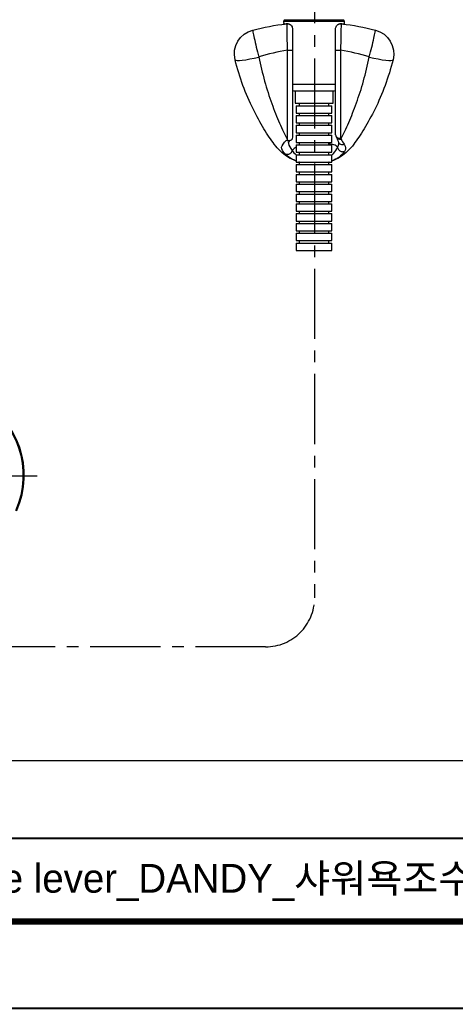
# Model space of a CAD drawing. Extents: x 0 to 1128, y 0 to 827.
# Drawn here: x 351.1 to 528.7, y 0 to 402.8 of the extents above; entities that cross this region are included whole.
import ezdxf

# ---------------------------------------------------------------- set-up
doc = ezdxf.new("R2010")
doc.units = 0
doc.header["$LTSCALE"] = 3
doc.header["$MEASUREMENT"] = 0
doc.linetypes.add('CENTER2', pattern=[28.575, 19.05, -3.175, 3.175, -3.175])
doc.layers.get('0').update_dxf_attribs({"linetype": 'CONTINUOUS'})
doc.layers.add('1', color=7, linetype='CONTINUOUS')
doc.layers.add('DEF_LAYER_ASSEM_MEMBER', color=7, linetype='CONTINUOUS')
doc.layers.add('Cneter', color=1, linetype='CENTER2', lineweight=13)
doc.layers.add('치수선', color=7, linetype='CONTINUOUS', lineweight=20)
doc.styles.add('Daelim Dimension', font='')
doc.styles.get('Daelim Dimension').set_extended_font_data('나눔고딕')

msp = doc.modelspace()

# ---------------------------------------------------------------- linework, layer by layer
at = {"color": 5}
msp.add_line((18.14, 69.28), (926.74, 69.28), dxfattribs=at)
at = {"ltscale": 0.5}
msp.add_lwpolyline([(0, 0), (1128.4, 0), (1128.4, 826.8), (0, 826.8)], close=True, dxfattribs=at)
at = {"color": 5, "linetype": 'ByBlock', "lineweight": 200, "const_width": 2.6}
msp.add_lwpolyline([(18.14, 35.4), (1110.14, 35.4), (1110.14, 807.6), (18.14, 807.6)], close=True, dxfattribs=at)
at = {"layer": '1', "color": 7, "linetype": 'Continuous', "lineweight": 18}
for p, q in [((459.13, 402.81), (458.66, 402.31)), ((458.66, 402.31), (458.75, 401.01)), ((458.66, 402.31), (471.13, 402.31)), ((459.13, 402.81), (471.13, 402.81)), ((471.13, 402.81), (483.13, 402.81)), ((471.13, 402.31), (483.59, 402.31)), ((483.59, 402.31), (483.13, 402.81)), ((483.5, 401.01), (483.59, 402.31)), ((462.33, 390.55), (462.33, 355.64)), ((479.93, 355.95), (479.93, 390.55)), ((463.38, 373.81), (463.38, 368.81)), ((478.88, 368.81), (478.88, 373.81)), ((463.38, 368.81), (471.13, 368.81)), ((463.83, 367.81), (463.83, 364.81)), ((463.83, 367.81), (471.13, 367.81)), ((465.13, 368.81), (465.13, 367.81)), ((471.13, 368.81), (478.88, 368.81)), ((471.13, 367.81), (478.43, 367.81)), ((477.13, 367.81), (477.13, 368.81)), ((478.43, 364.81), (478.43, 367.81)), ((463.83, 364.81), (471.13, 364.81)), ((463.83, 363.81), (463.83, 360.81)), ((463.83, 363.81), (471.13, 363.81)), ((465.13, 364.81), (465.13, 363.81)), ((471.13, 364.81), (478.43, 364.81)), ((471.13, 363.81), (478.43, 363.81)), ((477.13, 363.81), (477.13, 364.81)), ((478.43, 360.81), (478.43, 363.81)), ((463.83, 360.81), (471.13, 360.81)), ((463.83, 359.81), (463.83, 356.81)), ((463.83, 359.81), (471.13, 359.81)), ((465.13, 360.81), (465.13, 359.81)), ((471.13, 360.81), (478.43, 360.81)), ((471.13, 359.81), (478.43, 359.81)), ((477.13, 359.81), (477.13, 360.81)), ((478.43, 356.81), (478.43, 359.81)), ((463.83, 356.81), (471.13, 356.81)), ((463.83, 355.81), (463.83, 352.81)), ((463.83, 355.81), (471.13, 355.81)), ((465.13, 356.81), (465.13, 355.81)), ((471.13, 356.81), (478.43, 356.81)), ((471.13, 355.81), (478.43, 355.81)), ((477.13, 355.81), (477.13, 356.81)), ((478.43, 352.81), (478.43, 355.81)), ((463.83, 352.81), (471.13, 352.81)), ((463.83, 351.81), (463.83, 348.81)), ((463.83, 351.81), (471.13, 351.81)), ((465.13, 352.81), (465.13, 351.81)), ((471.13, 352.81), (478.43, 352.81)), ((471.13, 351.81), (478.43, 351.81)), ((477.13, 351.81), (477.13, 352.81)), ((478.43, 348.81), (478.43, 351.81)), ((463.83, 348.81), (471.13, 348.81)), ((463.83, 347.81), (463.83, 344.81)), ((463.83, 347.81), (471.13, 347.81)), ((465.13, 348.81), (465.13, 347.81)), ((471.13, 348.81), (478.43, 348.81)), ((471.13, 347.81), (478.43, 347.81)), ((477.13, 347.81), (477.13, 348.81)), ((478.43, 344.81), (478.43, 347.81)), ((463.83, 344.81), (471.13, 344.81)), ((463.83, 343.81), (463.83, 340.81)), ((463.83, 343.81), (471.13, 343.81)), ((465.13, 344.81), (465.13, 343.81)), ((471.13, 344.81), (478.43, 344.81)), ((471.13, 343.81), (478.43, 343.81)), ((477.13, 343.81), (477.13, 344.81)), ((478.43, 340.81), (478.43, 343.81)), ((463.83, 340.81), (471.13, 340.81)), ((463.83, 339.81), (463.83, 336.81)), ((463.83, 339.81), (471.13, 339.81)), ((465.13, 340.81), (465.13, 339.81)), ((471.13, 340.81), (478.43, 340.81)), ((471.13, 339.81), (478.43, 339.81)), ((477.13, 339.81), (477.13, 340.81)), ((478.43, 336.81), (478.43, 339.81)), ((463.83, 336.81), (471.13, 336.81)), ((463.83, 335.81), (463.83, 332.81)), ((463.83, 335.81), (471.13, 335.81)), ((465.13, 336.81), (465.13, 335.81)), ((471.13, 336.81), (478.43, 336.81)), ((471.13, 335.81), (478.43, 335.81)), ((477.13, 335.81), (477.13, 336.81)), ((478.43, 332.81), (478.43, 335.81)), ((463.83, 332.81), (471.13, 332.81)), ((463.83, 331.81), (463.83, 328.81)), ((463.83, 331.81), (471.13, 331.81)), ((465.13, 332.81), (465.13, 331.81)), ((471.13, 332.81), (478.43, 332.81)), ((471.13, 331.81), (478.43, 331.81)), ((477.13, 331.81), (477.13, 332.81)), ((478.43, 328.81), (478.43, 331.81)), ((463.83, 328.81), (471.13, 328.81)), ((463.83, 327.81), (463.83, 324.81)), ((463.83, 327.81), (471.13, 327.81)), ((465.13, 328.81), (465.13, 327.81)), ((471.13, 328.81), (478.43, 328.81)), ((471.13, 327.81), (478.43, 327.81)), ((477.13, 327.81), (477.13, 328.81)), ((478.43, 324.81), (478.43, 327.81)), ((463.83, 324.81), (471.13, 324.81)), ((463.83, 323.81), (463.83, 320.81)), ((463.83, 323.81), (471.13, 323.81)), ((465.13, 324.81), (465.13, 323.81)), ((471.13, 324.81), (478.43, 324.81)), ((471.13, 323.81), (478.43, 323.81)), ((477.13, 323.81), (477.13, 324.81)), ((478.43, 320.81), (478.43, 323.81)), ((463.83, 320.81), (471.13, 320.81)), ((463.83, 319.81), (463.83, 316.81)), ((463.83, 319.81), (471.13, 319.81)), ((465.13, 320.81), (465.13, 319.81)), ((471.13, 320.81), (478.43, 320.81)), ((471.13, 319.81), (478.43, 319.81)), ((477.13, 319.81), (477.13, 320.81)), ((478.43, 316.81), (478.43, 319.81)), ((463.83, 316.81), (471.13, 316.81)), ((463.83, 315.81), (463.83, 312.81)), ((463.83, 315.81), (471.13, 315.81)), ((465.13, 316.81), (465.13, 315.81)), ((471.13, 316.81), (478.43, 316.81)), ((471.13, 315.81), (478.43, 315.81)), ((477.13, 315.81), (477.13, 316.81)), ((478.43, 312.81), (478.43, 315.81)), ((463.83, 312.81), (471.13, 312.81)), ((463.83, 311.81), (463.83, 308.81)), ((463.83, 311.81), (471.13, 311.81)), ((465.13, 312.81), (465.13, 311.81)), ((471.13, 312.81), (478.43, 312.81)), ((471.13, 311.81), (478.43, 311.81)), ((477.13, 311.81), (477.13, 312.81)), ((478.43, 308.81), (478.43, 311.81)), ((463.83, 308.81), (471.13, 308.81)), ((471.13, 308.81), (478.43, 308.81))]:
    msp.add_line(p, q, dxfattribs=at)
at = {"layer": '1', "color": 7, "linetype": 'Continuous', "lineweight": 13}
for p, q in [((460.33, 353.96), (460.33, 390.39)), ((481.93, 390.39), (481.93, 354.56)), ((462.33, 376.6), (471.13, 376.6)), ((471.13, 376.6), (479.93, 376.6))]:
    msp.add_line(p, q, dxfattribs=at)
at = {"layer": '1', "color": 7, "linetype": 'Continuous', "lineweight": 18, "extrusion": (0, 0, -1)}
for centre, start, end in [((-448.63, 388.95), 346.0375, 75.5225), ((-493.63, 388.95), 104.4775, 193.9625)]:
    msp.add_arc(centre, 10, start, end, dxfattribs=at)
at = {"layer": '1', "color": 7, "linetype": 'Continuous', "lineweight": 18}
for centre, start, end in [((463.43, 376.81), 248.4851, 270), ((478.83, 376.81), 270, 291.5149)]:
    msp.add_arc(centre, 3, start, end, dxfattribs=at)
at = {"layer": '1', "color": 7, "linetype": 'Continuous', "lineweight": 13}
for centre, major_axis, ratio, start_param, end_param in [((448.63, 388.95), (2.5, -9.68), 0.032961, 3.141593, 4.839361), ((493.63, 388.95), (-2.5, -9.68), 0.032961, 1.443824, 3.141593), ((448.63, 388.95), (9.7, 2.41), 0.126983, 3.141593, 4.680827), ((460.33, 390.55), (-2, 0), 0.076696, 1.570796, 3.141593), ((481.93, 390.55), (-2, 0), 0.076696, 0, 1.570796), ((493.63, 388.95), (-9.7, 2.41), 0.126983, 1.602358, 3.141593), ((482.07, 355.81), (-1.83, -0.82), 0.760059, 6.274802, 7.5268)]:
    msp.add_ellipse(centre, major_axis=major_axis, ratio=ratio, start_param=start_param, end_param=end_param, dxfattribs=at)
at = {"layer": '1', "color": 7, "linetype": 'Continuous', "lineweight": 18}
for points, degree in [([(446.13, 398.64), (450.64, 399.8), (455.19, 400.64), (459.76, 401.16)], 3), ([(458.9, 401.06), (458.71, 401.04), (458.58, 401.02), (458.52, 401.01)], 3), ([(459.76, 401.16), (459.19, 401.1), (458.9, 401.07), (458.89, 401.06)], 3), ([(459.61, 401.15), (459.75, 401.16), (459.92, 401.18), (460.11, 401.2)], 3), ([(460.6, 401.15), (460.2, 401.23), (459.76, 401.15)], 2), ([(462.32, 399.38), (462.32, 399.32), (462.33, 399.26), (462.33, 399.21)], 3), ([(479.93, 399.21), (479.93, 399.26), (479.93, 399.32), (479.93, 399.38)], 3), ([(482.49, 401.15), (482.04, 401.22), (481.65, 401.15)], 2), ([(482.15, 401.2), (482.34, 401.18), (482.5, 401.16), (482.65, 401.15)], 3), ([(482.49, 401.16), (487.09, 400.64), (491.64, 399.8), (496.13, 398.64)], 3), ([(483.37, 401.06), (483.36, 401.07), (483.06, 401.1), (482.49, 401.16)], 3), ([(483.48, 401.05), (483.48, 401.05), (483.42, 401.05), (483.32, 401.07)], 3), ([(462.33, 355.64), (462.33, 355.23), (462.28, 354.84), (462.23, 354.48)], 3), ([(480.03, 355.44), (480.23, 355.01)], 1), ([(459.89, 353.73), (460.06, 353.68), (460.22, 353.64), (460.38, 353.6)], 3), ([(462.23, 354.48), (462.2, 354.36), (462.18, 354.25), (462.15, 354.13)], 3), ([(463.82, 350.87), (463.2, 350.55), (462.68, 350.15), (462.28, 349.61)], 3), ([(465.15, 344.73), (465.09, 344.75), (465.02, 344.77), (464.96, 344.79)], 3), ([(477.26, 344.78), (477.21, 344.76), (477.15, 344.74), (477.1, 344.72)], 3)]:
    msp.add_open_spline(points, degree=degree, dxfattribs=at)
for points, knots in [([(458.91, 401.06), (458.91, 401.06), (458.92, 401.06), (458.95, 401.07), (459.01, 401.07), (459.08, 401.07), (459.13, 401.07), (459.14, 401.07)], [0, 0, 0, 0, 0.117287, 0.217707, 0.437799, 0.865839, 1, 1, 1, 1]), ([(460.11, 401.2), (460.11, 401.2), (460.12, 401.2), (460.36, 401.23), (460.6, 401.21), (461.04, 401.1), (461.25, 401), (461.54, 400.81), (461.65, 400.72), (461.74, 400.63)], [0, 0, 0, 0, 0.007507, 0.007507, 0.408699, 0.408699, 0.781214, 0.781214, 1, 1, 1, 1]), ([(460.11, 401.15), (460.11, 401.15), (460.12, 401.15), (460.29, 401.18), (460.47, 401.18), (460.86, 401.12), (461.08, 401.05), (461.47, 400.85), (461.65, 400.71), (461.94, 400.4), (462.07, 400.21), (462.24, 399.81), (462.3, 399.6), (462.32, 399.38)], [0, 0, 0, 0, 0.004771, 0.004771, 0.168449, 0.168449, 0.381096, 0.381096, 0.589432, 0.589432, 0.794609, 0.794609, 1, 1, 1, 1]), ([(462.33, 399.21), (462.33, 399.13), (462.33, 398.12), (462.33, 394.9), (462.33, 392.71), (462.33, 390.55)], [0, 0, 0, 0, 0.5, 0.5, 1, 1, 1, 1]), ([(479.93, 399.38), (479.95, 399.6), (480.01, 399.81), (480.19, 400.21), (480.31, 400.4), (480.61, 400.71), (480.79, 400.85), (481.18, 401.05), (481.39, 401.12), (481.79, 401.18), (481.96, 401.18), (482.14, 401.15), (482.14, 401.15), (482.15, 401.15)], [0, 0, 0, 0, 0.205391, 0.205391, 0.410568, 0.410568, 0.618904, 0.618904, 0.831551, 0.831551, 0.995229, 0.995229, 1, 1, 1, 1]), ([(479.93, 390.55), (479.93, 392.71), (479.93, 394.9), (479.93, 398.12), (479.93, 399.13), (479.93, 399.21)], [0, 0, 0, 0, 0.5, 0.5, 1, 1, 1, 1]), ([(480.51, 400.63), (480.61, 400.72), (480.71, 400.81), (481, 401), (481.21, 401.1), (481.65, 401.21), (481.9, 401.23), (482.14, 401.2), (482.14, 401.2), (482.15, 401.2)], [0, 0, 0, 0, 0.218786, 0.218786, 0.591301, 0.591301, 0.992493, 0.992493, 1, 1, 1, 1]), ([(483.1, 401.07), (483.14, 401.07), (483.21, 401.07), (483.29, 401.07), (483.33, 401.06), (483.34, 401.06), (483.35, 401.06), (483.35, 401.06)], [0, 0, 0, 0, 0.469812, 0.772051, 0.873112, 0.946142, 1, 1, 1, 1]), ([(454.92, 352.1), (453.64, 353.87), (452.19, 355.99), (449.22, 360.85), (447.69, 363.57), (444.8, 369.45), (443.4, 372.67), (440.92, 379.37), (439.83, 382.87), (438.92, 386.54)], [0, 0, 0, 0, 0.25, 0.25, 0.5, 0.5, 0.75, 0.75, 1, 1, 1, 1]), ([(503.33, 386.54), (502.42, 382.87), (501.33, 379.37), (498.85, 372.67), (497.45, 369.45), (494.56, 363.57), (493.04, 360.85), (490.06, 355.99), (488.62, 353.87), (487.34, 352.1)], [0, 0, 0, 0, 0.25, 0.25, 0.5, 0.5, 0.75, 0.75, 1, 1, 1, 1]), ([(463.33, 373.81), (463.33, 373.81), (463.33, 373.81), (463.33, 373.81), (464.17, 373.81), (467.06, 373.81), (469.08, 373.81), (471.13, 373.81)], [0, 0, 0, 0, 0.000824, 0.000824, 0.500412, 0.500412, 1, 1, 1, 1]), ([(471.13, 373.81), (473.17, 373.81), (475.2, 373.81), (478.09, 373.81), (478.93, 373.81), (478.93, 373.81), (478.93, 373.81), (478.93, 373.81)], [0, 0, 0, 0, 0.49959, 0.49959, 0.999181, 0.999181, 1, 1, 1, 1]), ([(479.93, 355.95), (479.93, 355.77), (479.96, 355.6), (480.11, 355.28), (480.22, 355.14), (480.5, 354.89), (480.66, 354.79), (481.04, 354.63), (481.25, 354.58), (481.61, 354.55), (481.76, 354.55), (481.92, 354.56), (481.92, 354.56), (481.93, 354.56)], [0, 0, 0, 0, 0.212222, 0.212222, 0.424374, 0.424374, 0.637608, 0.637608, 0.852942, 0.852942, 0.994498, 0.994498, 1, 1, 1, 1]), ([(480.23, 355.05), (480.27, 354.97), (480.44, 354.56), (480.7, 353.98), (480.91, 353.44), (480.98, 353.23), (480.99, 353.18)], [0, 0, 0, 0, 0.103224, 0.524644, 0.869823, 1, 1, 1, 1]), ([(463.84, 345.19), (462.7, 345.64), (461.47, 346.24), (458.33, 348.27), (456.42, 350.01), (454.92, 352.1)], [0, 0, 0, 0, 0.384067, 0.384067, 1, 1, 1, 1]), ([(460.38, 353.6), (460.37, 353.71), (460.35, 353.82), (460.33, 353.94), (460.33, 353.95), (460.33, 353.96)], [0, 0, 0, 0, 0.900036, 0.900036, 1, 1, 1, 1]), ([(462.15, 354.13), (462.05, 353.99), (461.93, 353.86), (461.63, 353.68), (461.45, 353.61), (461.06, 353.54), (460.85, 353.53), (460.55, 353.56), (460.47, 353.58), (460.38, 353.6)], [0, 0, 0, 0, 0.290833, 0.290833, 0.580688, 0.580688, 0.885685, 0.885685, 1, 1, 1, 1]), ([(460.72, 352.65), (460.72, 352.65), (460.72, 352.66), (460.73, 352.7), (460.8, 352.9), (460.96, 353.2), (461.12, 353.44), (461.2, 353.56)], [0, 0, 0, 0, 0.070781, 0.337198, 0.585459, 0.817998, 1, 1, 1, 1]), ([(480.72, 350.84), (480.41, 351.42), (479.9, 351.64), (478.65, 352), (477.95, 352.12), (477.16, 352.2)], [0, 0, 0, 0, 0.533403, 0.533403, 1, 1, 1, 1]), ([(487.34, 352.1), (485.84, 350.02), (483.92, 348.27), (480.78, 346.23), (479.56, 345.64), (478.42, 345.19)], [0, 0, 0, 0, 0.616324, 0.616324, 1, 1, 1, 1]), ([(480.74, 350.78), (480.74, 350.79), (480.74, 350.81), (480.73, 350.83), (480.72, 350.84), (480.72, 350.84)], [0, 0, 0, 0, 0.53512, 0.53512, 1, 1, 1, 1]), ([(480.74, 350.78), (480.78, 350.57), (480.85, 350.37), (481.07, 349.99), (481.21, 349.81), (481.53, 349.51), (481.72, 349.38), (482.12, 349.18), (482.34, 349.11), (482.77, 349.05), (482.99, 349.05), (483.31, 349.1), (483.41, 349.13), (483.52, 349.17), (483.53, 349.17), (483.55, 349.18)], [0, 0, 0, 0, 0.179587, 0.179587, 0.359174, 0.359174, 0.538771, 0.538771, 0.718454, 0.718454, 0.898245, 0.898245, 0.990374, 0.990374, 1, 1, 1, 1]), ([(481, 353.18), (481.05, 353.01), (481.13, 352.84), (481.36, 352.53), (481.51, 352.39), (481.86, 352.17), (482.06, 352.09), (482.48, 352), (482.7, 351.98), (483.06, 352.01), (483.19, 352.04), (483.34, 352.08), (483.35, 352.08), (483.36, 352.09)], [0, 0, 0, 0, 0.202242, 0.202242, 0.419427, 0.419427, 0.636714, 0.636714, 0.854125, 0.854125, 0.98775, 0.98775, 1, 1, 1, 1]), ([(481.06, 352.96), (481.1, 352.9), (481.19, 352.72), (481.23, 352.55), (481.23, 352.51), (481.23, 352.5), (481.23, 352.5)], [0, 0, 0, 0, 0.197918, 0.592862, 0.998647, 1, 1, 1, 1]), ([(462.23, 349.51), (462.17, 349.31), (462.08, 349.11), (461.83, 348.74), (461.68, 348.57), (461.34, 348.27), (461.15, 348.15), (460.76, 347.97), (460.55, 347.91), (460.14, 347.86), (459.94, 347.87), (459.72, 347.92), (459.69, 347.92), (459.65, 347.94), (459.64, 347.94), (459.64, 347.94)], [0, 0, 0, 0, 0.191438, 0.191438, 0.38287, 0.38287, 0.574422, 0.574422, 0.766339, 0.766339, 0.958624, 0.958624, 0.992339, 0.992339, 1, 1, 1, 1]), ([(462.28, 349.61), (462.27, 349.59), (462.26, 349.57), (462.24, 349.53), (462.24, 349.52), (462.23, 349.51)], [0, 0, 0, 0, 0.674483, 0.674483, 1, 1, 1, 1])]:
    msp.add_open_spline(points, degree=3, knots=knots, dxfattribs=at)
at = {"layer": '1', "color": 7, "linetype": 'Continuous', "lineweight": 13}
for points in [[(460.11, 401.15), (459.98, 401.17), (459.86, 401.18), (459.76, 401.16)], [(482.49, 401.16), (482.39, 401.18), (482.27, 401.17), (482.15, 401.15)], [(460.33, 390.39), (456.39, 389.8), (452.46, 388.88), (448.63, 387.65)], [(493.63, 387.65), (489.79, 388.88), (485.89, 389.8), (481.93, 390.39)], [(481.93, 354.56), (481.98, 354.45), (482.02, 354.35), (482.07, 354.24)], [(480.72, 350.84), (481.06, 351.43), (481.23, 351.97), (481.23, 352.52)], [(482.07, 354.24), (482.58, 353.4), (483.04, 352.71), (483.36, 352.09)], [(483.36, 352.09), (484.12, 351.04), (484.25, 350.24), (483.55, 349.18)], [(462.23, 349.51), (462.66, 348.91), (463.18, 348.3), (463.86, 347.75)]]:
    msp.add_open_spline(points, degree=3, dxfattribs=at)
for points, knots in [([(460.33, 390.39), (460.26, 392.99), (460.21, 395.62), (460.13, 399.58), (460.11, 400.89), (460.11, 401.15)], [0, 0, 0, 0, 0.5, 0.5, 1, 1, 1, 1]), ([(482.15, 401.15), (482.15, 400.89), (482.12, 399.58), (482.05, 395.62), (481.99, 392.99), (481.93, 390.39)], [0, 0, 0, 0, 0.5, 0.5, 1, 1, 1, 1]), ([(448.63, 387.65), (449.31, 384.24), (450.1, 380.96), (451.86, 374.65), (452.85, 371.59), (454.92, 365.85), (456, 363.19), (458.18, 358.25), (459.29, 355.97), (460.33, 353.96)], [0, 0, 0, 0, 0.25, 0.25, 0.5, 0.5, 0.75, 0.75, 1, 1, 1, 1]), ([(482.07, 354.24), (483.1, 356.24), (484.2, 358.52), (486.35, 363.43), (487.41, 366.07), (489.46, 371.76), (490.43, 374.79), (492.17, 381.04), (492.95, 384.28), (493.63, 387.65)], [0, 0, 0, 0, 0.25, 0.25, 0.5, 0.5, 0.75, 0.75, 1, 1, 1, 1]), ([(459.64, 347.94), (458.41, 349.02), (457.8, 350), (457.99, 351.7), (458.78, 352.51), (459.89, 353.73)], [0, 0, 0, 0, 0.5, 0.5, 1, 1, 1, 1]), ([(460.73, 352.66), (460.72, 352.58), (460.73, 352.5), (460.82, 351.55), (461.37, 350.6), (462.28, 349.61)], [0, 0, 0, 0, 0.082026, 0.082026, 1, 1, 1, 1]), ([(478.45, 347.79), (478.67, 347.97), (478.86, 348.16), (479.83, 349.14), (480.4, 349.98), (480.74, 350.78)], [0, 0, 0, 0, 0.191134, 0.191134, 1, 1, 1, 1]), ([(463.81, 345.33), (463.14, 345.54), (462.53, 345.82), (461, 346.69), (460.23, 347.32), (459.64, 347.94)], [0, 0, 0, 0, 0.358827, 0.358827, 1, 1, 1, 1]), ([(483.55, 349.18), (483.13, 348.4), (482.33, 347.53), (480.44, 346.19), (479.52, 345.67), (478.43, 345.33)], [0, 0, 0, 0, 0.597437, 0.597437, 1, 1, 1, 1])]:
    msp.add_open_spline(points, degree=3, knots=knots, dxfattribs=at)
at = {"layer": 'Cneter', "lineweight": 5, "ltscale": 0.5}
for p, q in [((358.22, 216.82), (298.22, 216.82)), ((451.35, 147.26), (282.87, 147.26))]:
    msp.add_line(p, q, dxfattribs=at)
at = {"layer": 'Cneter', "ltscale": 0.5}
msp.add_arc((451.35, 167.26), 20, 270, 360, dxfattribs=at)
at = {"layer": 'Cneter', "lineweight": 5, "ltscale": 0.5}
msp.add_open_spline([(471.35, 547.34), (471.35, 498.07), (471.35, 167.26)], degree=1, knots=[0, 0, 0.9078632, 0.9966991, 0.9966991], dxfattribs=at)
at = {"layer": 'DEF_LAYER_ASSEM_MEMBER', "color": 7, "linetype": 'Continuous'}
msp.add_arc((317.87, 217.18), 35, 335.8852, 147.7076, dxfattribs=at)
at = {"layer": 'DEF_LAYER_ASSEM_MEMBER', "color": 9, "linetype": 'Continuous'}
msp.add_arc((317.87, 217.18), 34.88, 335.5755, 147.8335, dxfattribs=at)
at = {"layer": '치수선'}
msp.add_line((816.87, 100.86), (102.81, 100.86), dxfattribs=at)

# ---------------------------------------------------------------- texts
at = {"color": 2, "insert": (220.72, 58.8), "char_height": 11.7115, "width": 518.4179, "attachment_point": 1, "style": 'Daelim Dimension'}
msp.add_mtext('{\\fPretendard Variable SemiBold|b0|i0|c129|p2;대림바스(주)} Single lever_DANDY_샤워욕조수전_DL B3213', dxfattribs=at)

doc.saveas('drawing.dxf')
